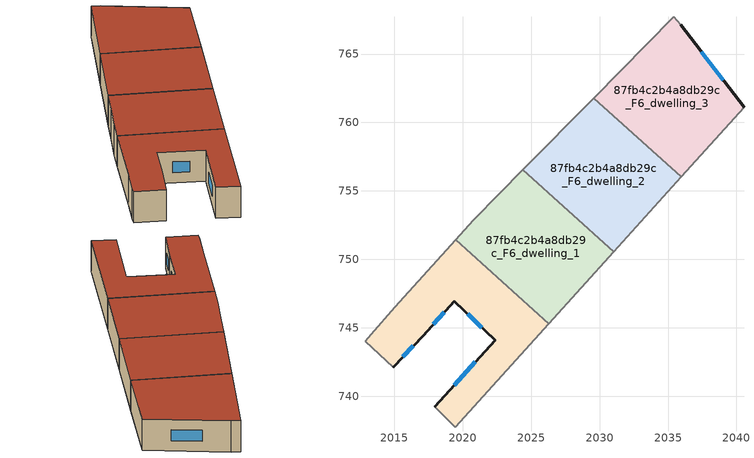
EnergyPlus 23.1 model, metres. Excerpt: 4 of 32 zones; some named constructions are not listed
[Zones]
87fb4c2b4a8db29c_F6_dwelling_0
 floor to 87fb4c2b4a8db29c_F5_dwelling_0 (EU_floor_Construction): 2026.29,745.3 2019.47,737.75 2017.95,739.25 2022.38,744.08 2019.41,746.96 2017.12,744.45 2014.93,742.14 2012.88,744.01 2013.32,744.55 2015.07,746.5 2019.49,751.43 z18
 wall outside (EU_wall_Construction): 2014.93,742.14 2017.12,744.45 2019.41,746.96 2022.38,744.08 2017.95,739.25 z18:21
 wall adiabatic (EU_wall_Construction): 2019.49,751.43 2015.07,746.5 2013.32,744.55 2012.88,744.01 2014.93,742.14 / 2017.95,739.25 2019.47,737.75 2026.29,745.3 z18:21
 wall to 87fb4c2b4a8db29c_F6_dwelling_1 (EU_wall_Construction): 2026.29,745.3 2019.49,751.43 z18:21
 window (EU_Window_Construction): 2017.86,745.26 2018.66,746.15 / 2015.64,742.89 2016.4,743.7 / 2020.94,742.51 2019.39,740.83 / 2020.37,746.03 2021.41,745.02 z18.98:20.02
 roof outside (EU_roof_Construction): 2019.47,737.75 2026.29,745.3 2019.49,751.43 2015.07,746.5 2013.32,744.55 2012.88,744.01 2014.93,742.14 2017.12,744.45 2019.41,746.96 2022.38,744.08 2017.95,739.25 z21
87fb4c2b4a8db29c_F6_dwelling_1
 floor to 87fb4c2b4a8db29c_F5_dwelling_1 (EU_floor_Construction): 2031.04,750.57 2026.29,745.3 2019.49,751.43 2020.77,752.84 2022.73,754.84 2024.41,756.55 z18
 wall adiabatic (EU_wall_Construction): 2026.29,745.3 2031.04,750.57 / 2024.41,756.55 2022.73,754.84 2020.77,752.84 2019.49,751.43 z18:21
 wall to 87fb4c2b4a8db29c_F6_dwelling_2 (EU_wall_Construction): 2031.04,750.57 2024.41,756.55 z18:21
 roof outside (EU_roof_Construction): 2026.29,745.3 2031.04,750.57 2024.41,756.55 2022.73,754.84 2020.77,752.84 2019.49,751.43 z21
87fb4c2b4a8db29c_F6_dwelling_2
 floor to 87fb4c2b4a8db29c_F5_dwelling_2 (EU_floor_Construction): 2035.95,756.02 2031.04,750.57 2024.41,756.55 2029.56,761.78 z18
 wall adiabatic (EU_wall_Construction): 2029.56,761.78 2024.41,756.55 / 2031.04,750.57 2035.95,756.02 z18:21
 wall to 87fb4c2b4a8db29c_F6_dwelling_3 (EU_wall_Construction): 2035.95,756.02 2029.56,761.78 z18:21
 roof outside (EU_roof_Construction): 2031.04,750.57 2035.95,756.02 2029.56,761.78 2024.41,756.55 z21
87fb4c2b4a8db29c_F6_dwelling_3
 floor to 87fb4c2b4a8db29c_F5_dwelling_3 (EU_floor_Construction): 2035.94,767.12 2040.55,761.12 2035.95,756.02 2029.56,761.78 2035.42,767.72 z18
 wall outside (EU_wall_Construction): 2040.55,761.12 2035.94,767.12 z18:21
 wall adiabatic (EU_wall_Construction): 2035.95,756.02 2040.55,761.12 / 2035.94,767.12 2035.42,767.72 2029.56,761.78 z18:21
 window (EU_Window_Construction): 2039.05,763.08 2037.44,765.17 z18.98:20.02
 roof outside (EU_roof_Construction): 2035.95,756.02 2040.55,761.12 2035.94,767.12 2035.42,767.72 2029.56,761.78 z21
[HVACTEMPLATE:THERMOSTAT] Constant Heating Setpoint=20; Constant Cooling Setpoint=50
EU_HeatOnly_87fb4c2b4a8db29c_F0_dwelling_0; EU_HeatOnly_87fb4c2b4a8db29c_F0_dwelling_1; EU_HeatOnly_87fb4c2b4a8db29c_F0_dwelling_2; EU_HeatOnly_87fb4c2b4a8db29c_F0_dwelling_3; EU_HeatOnly_87fb4c2b4a8db29c_F0_dwelling_4; EU_HeatOnly_87fb4c2b4a8db29c_F1_dwelling_0; EU_HeatOnly_87fb4c2b4a8db29c_F1_dwelling_1; EU_HeatOnly_87fb4c2b4a8db29c_F1_dwelling_2; EU_HeatOnly_87fb4c2b4a8db29c_F1_dwelling_3; EU_HeatOnly_87fb4c2b4a8db29c_F1_dwelling_4; EU_HeatOnly_87fb4c2b4a8db29c_F2_dwelling_0; EU_HeatOnly_87fb4c2b4a8db29c_F2_dwelling_1; EU_HeatOnly_87fb4c2b4a8db29c_F2_dwelling_2; EU_HeatOnly_87fb4c2b4a8db29c_F2_dwelling_3; EU_HeatOnly_87fb4c2b4a8db29c_F2_dwelling_4; EU_HeatOnly_87fb4c2b4a8db29c_F3_dwelling_0; EU_HeatOnly_87fb4c2b4a8db29c_F3_dwelling_1; EU_HeatOnly_87fb4c2b4a8db29c_F3_dwelling_2; EU_HeatOnly_87fb4c2b4a8db29c_F3_dwelling_3; EU_HeatOnly_87fb4c2b4a8db29c_F3_dwelling_4; EU_HeatOnly_87fb4c2b4a8db29c_F4_dwelling_0; EU_HeatOnly_87fb4c2b4a8db29c_F4_dwelling_1; EU_HeatOnly_87fb4c2b4a8db29c_F4_dwelling_2; EU_HeatOnly_87fb4c2b4a8db29c_F4_dwelling_3; EU_HeatOnly_87fb4c2b4a8db29c_F5_dwelling_0; EU_HeatOnly_87fb4c2b4a8db29c_F5_dwelling_1; EU_HeatOnly_87fb4c2b4a8db29c_F5_dwelling_2; EU_HeatOnly_87fb4c2b4a8db29c_F5_dwelling_3; EU_HeatOnly_87fb4c2b4a8db29c_F6_dwelling_0; EU_HeatOnly_87fb4c2b4a8db29c_F6_dwelling_1; EU_HeatOnly_87fb4c2b4a8db29c_F6_dwelling_2; EU_HeatOnly_87fb4c2b4a8db29c_F6_dwelling_3
[SCHEDULE:CONSTANT]
Name | Hourly Value
EU_AlwaysOn | 1
EU_CoolingOff | 0
[SCHEDULE:FILE] Column Number=1; Rows to Skip at Top=0; Number of Hours of Data=8760; Column Separator=Comma; Interpolate to Timestep=No; Minutes per Item=60; Adjust Schedule for Daylight Savings=Yes
Name | File
EU_Step8_GainSchedule_87fb4c2b4a8db29c_F6_dwelling_1_f000 | ../../schedules/87fb4c2b4a8db29c/87fb4c2b4a8db29c_F6_dwelling_1_f000_gain.csv
EU_Step8_GainSchedule_87fb4c2b4a8db29c_F6_dwelling_2_f000 | ../../schedules/87fb4c2b4a8db29c/87fb4c2b4a8db29c_F6_dwelling_2_f000_gain.csv
EU_Step8_GainSchedule_87fb4c2b4a8db29c_F6_dwelling_3_f000 | ../../schedules/87fb4c2b4a8db29c/87fb4c2b4a8db29c_F6_dwelling_3_f000_gain.csv
